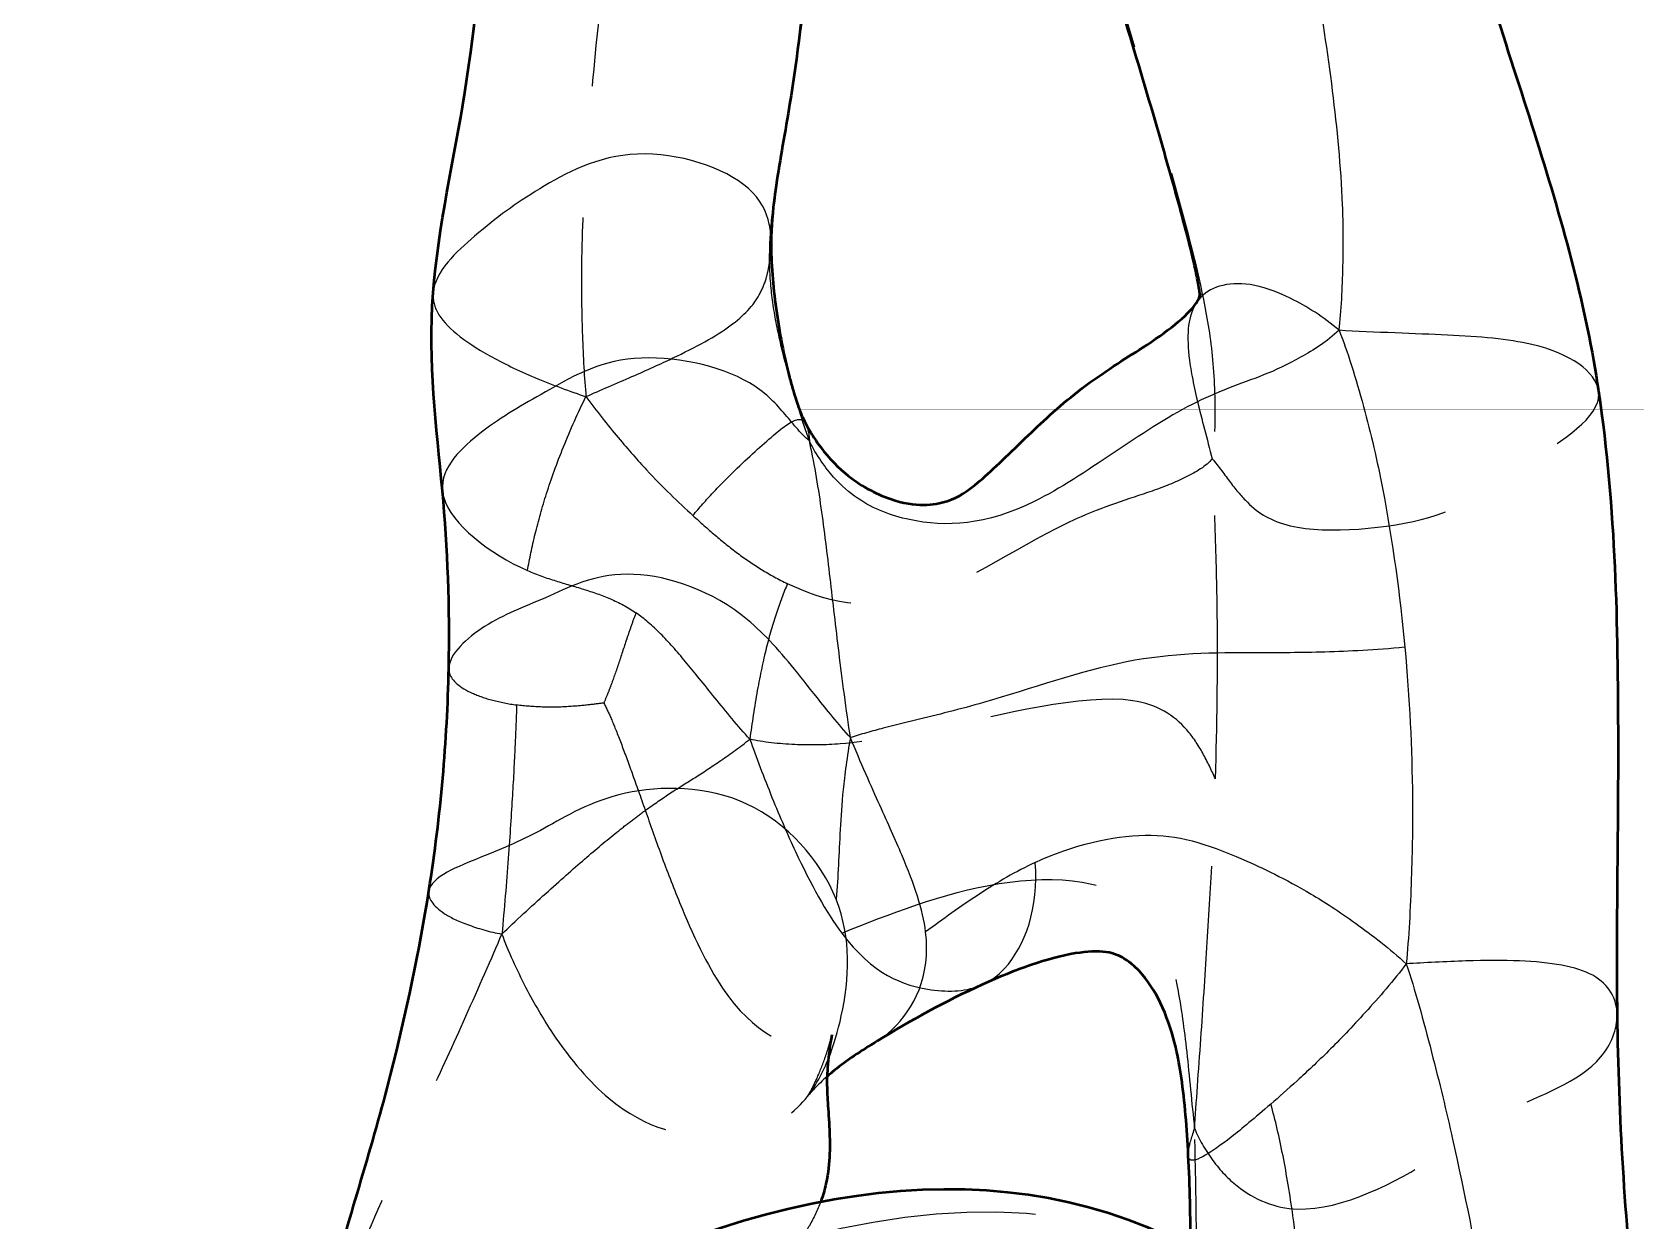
# Model space of a CAD drawing. Header units: millimetres. Extents: x 0 to 420, y 0 to 297.
# Drawn here: x 86.75 to 101.27, y 241.24 to 251.99 of the extents above; entities that cross this region are included whole.
import ezdxf

# ---------------------------------------------------------------- set-up
doc = ezdxf.new("R2010")
doc.units = ezdxf.units.MM
doc.header["$LTSCALE"] = 0.75
doc.linetypes.add('HIDDEN2', pattern=[4.7625, 3.175, -1.5875])
for name, color, linetype, lineweight in [('Hidden', 7, 'HIDDEN2', 25), ('Hidden Narrow', 7, 'HIDDEN2', 25), ('Visible', 7, 'Continuous', 50), ('Visible Narrow', 7, 'Continuous', 25)]:
    doc.layers.add(name, color=color, linetype=linetype, lineweight=lineweight)

msp = doc.modelspace()

# ---------------------------------------------------------------- linework, layer by layer
at = {"layer": 'Hidden', "extrusion": (-6e-16, 3e-16, -1)}
msp.add_ellipse((91.4576, 229.9006), major_axis=(6.2379, 10.8323), ratio=0.5780931, start_param=-0.551935, end_param=0, dxfattribs=at)
at = {"layer": 'Hidden'}
for points, knots in [([(97.3295, 249.6258), (97.3295, 249.6258), (97.3273, 249.6032), (97.3277, 249.589), (97.3279, 249.5864), (97.3279, 249.5864), (97.3276, 249.5911), (97.3257, 249.6059), (97.3254, 249.6084), (97.3251, 249.6111)], [0.21955452, 0.21955452, 0.21955452, 0.21955452, 0.39353072, 0.39353072, 0.44303703, 0.44303703, 0.5074749, 0.5074749, 0.51886734, 0.51886734, 0.51886734, 0.51886734]), ([(93.8889, 241.4068), (93.8622, 241.3348), (93.8271, 241.2612), (93.7527, 241.1316), (93.7142, 241.0734), (93.6364, 240.9651), (93.5964, 240.914), (93.4784, 240.7697), (93.3989, 240.6797), (93.1524, 240.4182), (92.9734, 240.2494), (92.6423, 239.9755), (92.494, 239.8638), (92.167, 239.644), (91.9869, 239.5379), (91.6557, 239.3577), (91.5039, 239.281), (91.2502, 239.1528), (91.1472, 239.1006), (90.9569, 239.0009), (90.8702, 238.9549), (90.6729, 238.8509), (90.5569, 238.7906), (90.4013, 238.711), (90.3567, 238.6883), (90.2571, 238.6376), (90.2026, 238.6098), (90.156, 238.5855)], [1.996335, 1.996335, 1.996335, 1.996335, 2.0920308, 2.0920308, 2.1759342, 2.1759342, 2.2623185, 2.2623185, 2.4316761, 2.4316761, 2.7392673, 2.7392673, 2.964584, 2.964584, 3.2180192, 3.2180192, 3.4395294, 3.4395294, 3.6101187, 3.6101187, 3.7342165, 3.7342165, 3.8854269, 3.8854269, 3.9467843, 3.9467843, 4.0296706, 4.0296706, 4.0296706, 4.0296706])]:
    msp.add_open_spline(points, degree=3, knots=knots, dxfattribs=at)
at = {"layer": 'Hidden', "extrusion": (9.1153e-12, -2.8247e-12, -1)}
msp.add_open_spline([(93.7722, 242.365), (93.7688, 242.3606), (93.7669, 242.3579), (93.7669, 242.3579), (93.7678, 242.3592), (93.773, 242.367), (93.78, 242.3779), (93.8053, 242.4217), (93.8277, 242.4638), (93.8765, 242.5702), (93.9029, 242.6359), (93.9386, 242.7377), (93.9503, 242.7738), (93.9678, 242.8316), (93.9739, 242.8532), (93.9848, 242.8935), (93.9884, 242.9084), (93.9909, 242.9192), (93.9912, 242.9209), (93.9912, 242.9209)], degree=3, knots=[0, 0, 0, 0, 0.05958422, 0.05958422, 0.10001074, 0.10001074, 0.17861546, 0.17861546, 0.29703943, 0.29703943, 0.42298318, 0.42298318, 0.48858942, 0.48858942, 0.53811946, 0.53811946, 0.60584372, 0.60584372, 0.64154027, 0.64154027, 0.64154027, 0.64154027], dxfattribs=at)
at = {"layer": 'Hidden'}
msp.add_open_spline([(93.9478, 242.5425), (93.8626, 242.4667), (93.7914, 242.3897), (93.7722, 242.365)], degree=3, dxfattribs=at)
at = {"layer": 'Hidden Narrow'}
for points, knots in [([(95.1023, 257.5862), (95.1445, 257.4516), (95.19, 257.2978), (95.2732, 257.0123), (95.3108, 256.8805), (95.4117, 256.5185), (95.4712, 256.2956), (95.6424, 255.6458), (95.9548, 254.4216), (96.5239, 252.5438), (97.0832, 250.6999), (97.3468, 249.6643), (97.4321, 249.1257), (97.4497, 248.934), (97.463, 248.5264), (97.4587, 248.3104), (97.4338, 248.1329)], [-4, -4, -4, -4, -3.875, -3.875, -3.75, -3.75, -3.5, -3.5, -3, -2, -1, -0.5, -0.5, -0.25, -0.25, 0, 0, 0, 0]), ([(92.8738, 257.3404), (92.8242, 257.2205), (92.7775, 257.1006), (92.6893, 256.8589), (92.6478, 256.7372), (92.5304, 256.3661), (92.3238, 255.6009), (92.0909, 254.0958), (91.9087, 252.391), (91.7639, 251.0046), (91.7254, 250.0916), (91.723, 249.6057), (91.7261, 249.4315), (91.7396, 249.0585), (91.7502, 248.8598), (91.7651, 248.6947)], [0, 0, 0, 0, 0.25, 0.25, 0.5, 0.5, 1, 2, 3, 4, 4.5, 4.5, 4.75, 4.75, 5, 5, 5, 5]), ([(93.4279, 249.916), (93.4264, 250.0325), (93.4324, 250.1504), (93.4547, 250.3902), (93.471, 250.5121), (93.5284, 250.8852), (93.6769, 251.6615), (93.8142, 253.1673), (94.1112, 254.8798), (94.2632, 256.2634), (94.355, 257.095), (94.3825, 257.3214)], [-5, -5, -5, -5, -4.75, -4.75, -4.5, -4.5, -4, -3, -2, -1, -0.639937, -0.639937, -0.639937, -0.639937]), ([(91.7651, 248.6947), (91.8941, 248.7524), (92.0446, 248.816), (92.3171, 248.935), (92.439, 248.9905), (92.762, 249.1445), (93.1164, 249.3371), (93.3214, 249.5658), (93.3802, 249.7108), (93.4025, 249.7857), (93.4088, 249.8111), (93.4195, 249.8628), (93.424, 249.8891), (93.4279, 249.916)], [0, 0, 0, 0, 0.25, 0.25, 0.5, 0.5, 1, 1.5, 1.75, 1.75, 1.875, 1.875, 2, 2, 2, 2]), ([(93.6401, 248.7538), (93.6345, 248.773), (93.629, 248.7916), (93.5817, 248.9545), (93.5478, 249.0838), (93.4918, 249.332), (93.4695, 249.4508), (93.4383, 249.6846), (93.4294, 249.7996), (93.4279, 249.916)], [0.21876884, 0.21876884, 0.21876884, 0.21876884, 0.25, 0.25, 0.5, 0.5, 0.75, 0.75, 1, 1, 1, 1]), ([(97.2895, 249.5408), (97.218, 249.4305), (97.2011, 249.2723), (97.2372, 248.9498), (97.2626, 248.8125), (97.3385, 248.4928), (97.389, 248.3105), (97.4338, 248.1329)], [-0.95188696, -0.95188696, -0.95188696, -0.95188696, -0.5, -0.5, -0.25, -0.25, 0, 0, 0, 0]), ([(97.4338, 248.1329), (97.494, 248.065), (97.5475, 247.9863), (97.6521, 247.848), (97.7033, 247.7884), (97.8536, 247.6384), (98.2051, 247.4216), (99.5879, 247.5511), (100.0999, 248.0105), (100.9165, 248.4646), (100.9369, 248.7123), (100.9318, 248.7474)], [-6, -6, -6, -6, -5.75, -5.75, -5.5, -5.5, -5, -4, -3, -2, -1.8321487, -1.8321487, -1.8321487, -1.8321487]), ([(91.2354, 247.121), (91.2542, 247.226), (91.2772, 247.3365), (91.3342, 247.569), (91.3682, 247.6911), (91.4495, 247.9477), (91.5004, 248.088), (91.6229, 248.3927), (91.6944, 248.557), (91.7651, 248.6947)], [0, 0, 0, 0, 0.25, 0.25, 0.5, 0.5, 0.75, 0.75, 1, 1, 1, 1]), ([(91.7651, 248.6947), (91.8597, 248.5653), (91.9629, 248.4372), (92.1511, 248.2121), (92.2361, 248.1151), (92.4638, 247.8705), (92.5995, 247.7408), (92.7332, 247.6187)], [0, 0, 0, 0, 0.25, 0.25, 0.5, 0.5, 1, 1, 1, 1]), ([(92.7332, 247.6187), (92.7909, 247.689), (92.8529, 247.7589), (92.9801, 247.895), (93.0453, 247.9611), (93.2375, 248.1485), (93.4851, 248.3696), (93.6303, 248.4805), (93.7114, 248.4913), (93.7338, 248.4829), (93.7531, 248.4532), (93.7547, 248.4505), (93.7563, 248.4474)], [0, 0, 0, 0, 0.25, 0.25, 0.5, 0.5, 1, 1.5, 1.5, 1.75, 1.75, 1.773315, 1.773315, 1.773315, 1.773315]), ([(97.4338, 248.1329), (97.3811, 248.0652), (97.2899, 248.0125), (97.0975, 247.9182), (96.9963, 247.8765), (96.678, 247.7679), (95.9768, 247.5546), (94.7166, 246.6396), (93.9183, 246.8434), (93.5891, 247.0016)], [-4, -4, -4, -4, -3.75, -3.75, -3.5, -3.5, -3, -2, -1, -1, -1, -1]), ([(90.4658, 247.8424), (90.4676, 247.823), (90.514, 247.5676), (90.8921, 247.2705), (91.2354, 247.121)], [4.916329, 4.916329, 4.916329, 4.916329, 5, 6, 6, 6, 6]), ([(91.2354, 247.121), (91.3213, 247.0837), (91.4923, 247.0245), (91.6599, 246.9773), (91.825, 246.9264), (91.9062, 246.8991), (92.065, 246.8312), (92.1426, 246.7906), (92.2179, 246.7385)], [6, 6, 6, 6, 6.25, 6.5, 6.5, 6.75, 6.75, 7, 7, 7, 7]), ([(93.5891, 247.0016), (93.5541, 246.9203), (93.5205, 246.8315), (93.4566, 246.638), (93.4262, 246.5331), (93.3691, 246.3059), (93.342, 246.1777), (93.2908, 245.892), (93.2667, 245.7345), (93.2487, 245.5951)], [-1, -1, -1, -1, -0.75, -0.75, -0.5, -0.5, -0.25, -0.25, 0, 0, 0, 0]), ([(97.4636, 245.2372), (97.4277, 245.3143), (97.391, 245.3928), (97.3073, 245.5436), (97.2603, 245.6159), (97.0905, 245.8101), (96.6369, 246.1079), (95.1591, 245.7166), (94.3341, 245.5747), (93.9341, 245.542), (93.7966, 245.5397), (93.5132, 245.5521), (93.3674, 245.567), (93.2487, 245.5951)], [0, 0, 0, 0, 0.25, 0.25, 0.5, 0.5, 1, 2, 2.5, 2.5, 2.75, 2.75, 3, 3, 3, 3]), ([(91.927, 245.9223), (91.9516, 245.8737), (91.9733, 245.8274), (92.023, 245.7109), (92.0511, 245.6409), (92.1135, 245.4771), (92.1467, 245.3868), (92.2191, 245.1853), (92.2583, 245.0742), (92.302, 244.9504)], [0, 0, 0, 0, 0.25, 0.25, 0.5, 0.5, 0.75, 0.75, 1, 1, 1, 1]), ([(92.302, 244.9504), (92.3826, 245.0089), (92.5339, 245.1117), (92.6764, 245.2011), (92.8223, 245.2922), (92.9015, 245.3442), (93.0724, 245.4612), (93.1642, 245.5262), (93.2487, 245.5951)], [0, 0, 0, 0, 0.25, 0.5, 0.5, 0.75, 0.75, 1, 1, 1, 1]), ([(93.2487, 245.5951), (93.304, 245.4382), (93.3772, 245.2456), (93.5211, 244.8901), (93.5917, 244.7272), (93.7995, 244.2834), (93.9401, 244.0283), (94.08, 243.841)], [0, 0, 0, 0, 0.25, 0.25, 0.5, 0.5, 1, 1, 1, 1]), ([(91.0039, 243.8312), (91.128, 243.9513), (91.2703, 244.0815), (91.53, 244.3153), (91.6473, 244.4189), (91.8569, 244.5995), (91.9536, 244.6799), (92.0903, 244.7896), (92.1344, 244.8243), (92.2201, 244.89), (92.2617, 244.9211), (92.302, 244.9504)], [0, 0, 0, 0, 0.25, 0.25, 0.5, 0.5, 0.75, 0.75, 0.875, 0.875, 1, 1, 1, 1]), ([(92.302, 244.9504), (92.3456, 244.8265), (92.3937, 244.6899), (92.4975, 244.4066), (92.5532, 244.2599), (92.7304, 243.8273), (93.1242, 242.9927), (93.8385, 242.7004), (94.2467, 242.7684), (94.4039, 242.865)], [0, 0, 0, 0, 0.25, 0.25, 0.5, 0.5, 1, 2, 2.7685547, 2.7685547, 2.7685547, 2.7685547]), ([(94.08, 243.841), (94.495, 244.0046), (95.4912, 244.4072), (96.8155, 244.3138), (97.067, 243.6251), (97.1539, 243.1615), (97.1802, 242.9769), (97.2275, 242.5475), (97.2485, 242.3027), (97.2753, 242.0701)], [0, 0, 0, 0, 1, 2, 2.5, 2.5, 2.75, 2.75, 3, 3, 3, 3]), ([(89.26, 239.1572), (89.249, 239.2629), (89.2476, 239.7054), (89.5668, 240.6623), (90.1414, 241.9132), (90.4521, 242.5898), (90.5615, 242.8311), (90.7924, 243.3449), (90.9137, 243.6175), (91.0039, 243.8312)], [0.6397025, 0.6397025, 0.6397025, 0.6397025, 1, 2, 2.5, 2.5, 2.75, 2.75, 3, 3, 3, 3]), ([(91.0039, 243.8312), (91.0587, 243.6797), (91.1382, 243.5075), (91.299, 243.1962), (91.3804, 243.057), (91.6272, 242.6893), (92.1479, 242.0882), (92.9842, 241.9379), (93.6475, 242.1252), (93.8901, 242.5295), (93.96, 242.7033)], [0, 0, 0, 0, 0.25, 0.25, 0.5, 0.5, 1, 2, 3, 3.5920057, 3.5920057, 3.5920057, 3.5920057]), ([(94.08, 243.841), (94.3597, 243.4664), (94.8194, 243.2949), (95.2149, 243.3115), (95.3545, 243.3746)], [1, 1, 1, 1, 2, 2.6590338, 2.6590338, 2.6590338, 2.6590338]), ([(97.2753, 242.0701), (97.311, 241.9796), (97.3726, 241.8744), (97.5073, 241.6925), (97.5805, 241.6157), (97.8175, 241.428), (98.3681, 241.1953), (99.6028, 241.8622), (100.0333, 242.2543), (100.9312, 242.5441), (101.1024, 242.9699), (101.1006, 243.1022)], [0, 0, 0, 0, 0.25, 0.25, 0.5, 0.5, 1, 2, 3, 4, 4.4864796, 4.4864796, 4.4864796, 4.4864796]), ([(97.2184, 241.8288), (97.2177, 241.8418), (97.2188, 241.8578), (97.2281, 241.9219), (97.2442, 241.9838), (97.2753, 242.0701)], [-0.35630217, -0.35630217, -0.35630217, -0.35630217, -0.25, -0.25, 0, 0, 0, 0])]:
    msp.add_open_spline(points, degree=3, knots=knots, dxfattribs=at)
at = {"layer": 'Hidden Narrow', "extrusion": (-1.47764e-10, 1.19572e-11, -1)}
msp.add_open_spline([(93.4279, 249.916), (93.4318, 249.9429), (93.4351, 249.9704), (93.4399, 250.0262), (93.4414, 250.0545), (93.4416, 250.0837), (93.4416, 250.0844), (93.4416, 250.0852)], degree=3, knots=[-6, -6, -6, -6, -5.875, -5.875, -5.75, -5.75, -5.74682844, -5.74682844, -5.74682844, -5.74682844], dxfattribs=at)
at = {"layer": 'Hidden Narrow', "extrusion": (1.4301e-12, 2.2511e-12, -1)}
msp.add_open_spline([(90.3814, 249.6328), (90.3772, 249.5764), (90.4126, 249.3897), (90.6612, 249.194), (91.0123, 248.9982), (91.1476, 248.9332), (91.4549, 248.8036), (91.6268, 248.7391), (91.7651, 248.6947)], degree=3, knots=[-1.2236732, -1.2236732, -1.2236732, -1.2236732, -1, -0.5, -0.5, -0.25, -0.25, 0, 0, 0, 0], dxfattribs=at)
at = {"layer": 'Hidden Narrow', "extrusion": (-5.9524e-12, -2.182e-13, -1)}
msp.add_open_spline([(97.4636, 245.2372), (97.4796, 245.7258), (97.485, 246.1903), (97.4793, 246.8904), (97.4742, 247.1349), (97.4576, 247.6465), (97.446, 247.9135), (97.4338, 248.1329)], degree=3, knots=[-1, -1, -1, -1, -0.5, -0.5, -0.25, -0.25, 0, 0, 0, 0], dxfattribs=at)
at = {"layer": 'Hidden Narrow', "extrusion": (-6.4579e-12, -8.9576e-12, -1)}
msp.add_open_spline([(92.7332, 247.6187), (92.8, 247.5576), (92.9327, 247.4391), (93.0682, 247.3298), (93.2076, 247.2259), (93.2792, 247.1766), (93.4288, 247.0842), (93.5068, 247.0412), (93.5891, 247.0016)], degree=3, knots=[1, 1, 1, 1, 1.25, 1.5, 1.5, 1.75, 1.75, 2, 2, 2, 2], dxfattribs=at)
at = {"layer": 'Hidden Narrow', "extrusion": (-5.92137e-11, 2.11092e-11, -1)}
msp.add_open_spline([(92.2179, 246.7385), (92.2028, 246.6994), (92.1884, 246.6599), (92.1605, 246.5808), (92.147, 246.5412), (92.1077, 246.4234), (92.0829, 246.3461), (92.034, 246.2013), (92.0112, 246.1369), (91.9794, 246.0523), (91.9693, 246.0262), (91.9486, 245.9745), (91.9382, 245.949), (91.927, 245.9223)], degree=3, knots=[-1, -1, -1, -1, -0.875, -0.875, -0.75, -0.75, -0.5, -0.5, -0.25, -0.25, -0.125, -0.125, 0, 0, 0, 0], dxfattribs=at)
at = {"layer": 'Hidden Narrow', "extrusion": (-7.5907e-12, -6.8426e-12, -1)}
msp.add_open_spline([(93.2487, 245.5951), (93.1411, 245.7094), (93.0321, 245.8458), (92.8342, 246.0913), (92.7452, 246.2003), (92.5874, 246.391), (92.4394, 246.5593), (92.2933, 246.6864), (92.2179, 246.7385)], degree=3, knots=[-2, -2, -2, -2, -1.75, -1.75, -1.5, -1.5, -1.25, -1, -1, -1, -1], dxfattribs=at)
at = {"layer": 'Hidden Narrow', "extrusion": (-2.1864e-12, -4.2488e-12, -1)}
msp.add_open_spline([(90.5229, 246.2367), (90.5225, 246.2212), (90.5336, 246.1352), (90.6266, 246.0606), (90.7903, 245.9868), (90.853, 245.9653), (90.9889, 245.9293), (91.0621, 245.9149), (91.1376, 245.9047)], degree=3, knots=[4.8927425, 4.8927425, 4.8927425, 4.8927425, 5, 5.5, 5.5, 5.75, 5.75, 6, 6, 6, 6], dxfattribs=at)
at = {"layer": 'Hidden Narrow', "extrusion": (2.99873e-11, -1.9344e-12, -1)}
msp.add_open_spline([(91.1376, 245.9047), (91.1355, 245.8467), (91.1332, 245.7868), (91.1282, 245.662), (91.1254, 245.5973), (91.1161, 245.3947), (91.1087, 245.2486), (91.0894, 244.9223), (91.0766, 244.7325), (91.0448, 244.2999), (91.0257, 244.057), (91.0039, 243.8312)], degree=3, knots=[-1, -1, -1, -1, -0.875, -0.875, -0.75, -0.75, -0.5, -0.5, -0.25, -0.25, 0, 0, 0, 0], dxfattribs=at)
at = {"layer": 'Hidden Narrow', "extrusion": (7.569e-13, -8.1081e-12, -1)}
msp.add_open_spline([(91.927, 245.9223), (91.88, 245.9173), (91.8348, 245.9104), (91.7269, 245.8984), (91.6641, 245.8932), (91.521, 245.8844), (91.369, 245.8822), (91.2132, 245.8944), (91.1376, 245.9047)], degree=3, knots=[-7, -7, -7, -7, -6.75, -6.75, -6.5, -6.5, -6.25, -6, -6, -6, -6], dxfattribs=at)
at = {"layer": 'Hidden Narrow', "extrusion": (-1.86802e-11, 1.2542e-12, -1)}
msp.add_open_spline([(97.2753, 242.0701), (97.2898, 242.3001), (97.3116, 242.5982), (97.3519, 243.1712), (97.3703, 243.446), (97.4206, 244.2356), (97.4475, 244.7485), (97.4636, 245.2372)], degree=3, knots=[-2, -2, -2, -2, -1.75, -1.75, -1.5, -1.5, -1, -1, -1, -1], dxfattribs=at)
at = {"layer": 'Hidden Narrow', "extrusion": (1.344e-12, 4.1446e-12, -1)}
msp.add_open_spline([(90.3423, 244.222), (90.3322, 244.1588), (90.3776, 244.0874), (90.5323, 243.9842), (90.6033, 243.9502), (90.7838, 243.8835), (90.8933, 243.8508), (91.0039, 243.8312)], degree=3, knots=[10.00113212, 10.00113212, 10.00113212, 10.00113212, 10.5, 10.5, 10.75, 10.75, 11, 11, 11, 11], dxfattribs=at)
at = {"layer": 'Hidden Narrow', "extrusion": (1.8207e-12, -1.298e-13, -1)}
msp.add_open_spline([(97.0942, 236.0254), (97.1825, 236.7502), (97.2503, 238.2154), (97.2891, 239.7301), (97.2956, 240.5356), (97.2951, 240.8259), (97.2887, 241.4502), (97.2828, 241.7841), (97.2753, 242.0701)], degree=3, knots=[0, 0, 0, 0, 1, 1.5, 1.5, 1.75, 1.75, 2, 2, 2, 2], dxfattribs=at)
at = {"layer": 'Visible'}
msp.add_ellipse((91.1041, 230.1042), major_axis=(6.2379, 10.8323), ratio=0.5780931, start_param=3.1415927, end_param=9.424778, dxfattribs=at)
at = {"layer": 'Visible', "extrusion": (-1.5922e-12, 2.528e-13, -1)}
msp.add_open_spline([(90.3814, 249.6328), (90.4263, 250.23), (90.5741, 250.8564), (90.7757, 252.1167), (90.8146, 252.6839), (90.9459, 253.8912), (91.0284, 254.5013), (91.2457, 256.3495), (91.4067, 257.4723), (91.5388, 258.7219)], degree=3, knots=[0, 0, 0, 0, 0.860016, 0.860016, 1.836284, 1.836284, 2.7700245, 2.7700245, 4.6600559, 4.6600559, 4.6600559, 4.6600559], dxfattribs=at)
at = {"layer": 'Visible', "extrusion": (-7.595e-12, -2.2195e-12, -1)}
msp.add_open_spline([(98.2591, 258.3029), (98.6066, 256.7307), (99.0933, 255.0964), (99.8599, 252.5912), (100.1329, 251.7689), (100.6183, 250.2298), (100.8226, 249.4906), (100.9318, 248.7474)], degree=3, knots=[0, 0, 0, 0, 2.2041644, 2.2041644, 3.2470863, 3.2470863, 4.3334418, 4.3334418, 4.3334418, 4.3334418], dxfattribs=at)
at = {"layer": 'Visible'}
for points, knots in [([(94.3825, 257.3214), (94.3555, 257.0988), (94.3276, 256.8342), (94.2439, 256.0623), (94.184, 255.5253), (93.9928, 254.1494), (93.8624, 253.377), (93.7208, 252.1373), (93.6698, 251.6963), (93.5517, 250.9974), (93.504, 250.741), (93.4539, 250.3645), (93.4424, 250.2353), (93.4416, 250.0852)], [0, 0, 0, 0, 0.4479553, 0.4479553, 1.2733954, 1.2733954, 2.5688508, 2.5688508, 3.2174016, 3.2174016, 3.5959942, 3.5959942, 3.8699205, 3.8699205, 3.8699205, 3.8699205]), ([(93.4416, 250.0852), (93.4412, 250.004), (93.4446, 249.9049), (93.4604, 249.7009), (93.4716, 249.5961), (93.5006, 249.3857), (93.5186, 249.2774), (93.5593, 249.0681), (93.5824, 248.9659), (93.6182, 248.8299), (93.629, 248.7913), (93.6401, 248.7538)], [0, 0, 0, 0, 0.1481523, 0.1481523, 0.27791425, 0.27791425, 0.40643689, 0.40643689, 0.53677423, 0.53677423, 0.58982641, 0.58982641, 0.58982641, 0.58982641]), ([(93.7563, 248.4474), (93.7681, 248.4249), (93.7816, 248.4007), (93.8163, 248.3424), (93.8385, 248.3085), (93.9348, 248.1724), (94.0195, 248.0788), (94.2403, 247.8917), (94.3887, 247.8142), (94.6362, 247.7298), (94.7363, 247.7155), (94.9047, 247.7151), (94.9744, 247.7292), (95.1425, 247.7853), (95.2171, 247.8367), (95.4574, 248.0393), (95.6057, 248.1877), (95.9137, 248.482), (96.074, 248.6306), (96.4503, 248.9168), (96.6395, 249.0324), (97.0153, 249.2736), (97.2152, 249.4263), (97.2895, 249.5408)], [0, 0, 0, 0, 0.0375137, 0.0375137, 0.0961004, 0.0961004, 0.2727288, 0.2727288, 0.5257086, 0.5257086, 0.7469806, 0.7469806, 0.9753704, 0.9753704, 1.3897712, 1.3897712, 1.8597366, 1.8597366, 2.268687, 2.268687, 2.6942587, 2.6942587, 3.2316245, 3.2316245, 3.2316245, 3.2316245]), ([(93.6401, 248.7538), (93.6495, 248.7224), (93.6592, 248.6911), (93.6725, 248.6502), (93.6765, 248.6382), (93.6836, 248.6174), (93.6867, 248.6083), (93.6917, 248.5945), (93.6936, 248.5892), (93.6959, 248.5828), (93.6966, 248.5811), (93.6975, 248.5786), (93.6978, 248.5778), (93.6983, 248.5766), (93.6984, 248.5762), (93.6986, 248.5756), (93.6987, 248.5754), (93.6988, 248.5751), (93.6988, 248.5751), (93.6989, 248.5749), (93.6989, 248.5749), (93.6989, 248.5748), (93.699, 248.5748), (93.699, 248.5747), (93.699, 248.5747), (93.699, 248.5747), (93.699, 248.5747), (93.699, 248.5747), (93.699, 248.5747), (93.6995, 248.5733), (93.701, 248.5694), (93.705, 248.559), (93.708, 248.5516), (93.7198, 248.5227), (93.7291, 248.5016), (93.747, 248.4654), (93.7515, 248.4566), (93.7563, 248.4474)], [0, 0, 0, 0, 0.04223797, 0.04223797, 0.06082953, 0.06082953, 0.07780212, 0.07780212, 0.0908612, 0.0908612, 0.09622692, 0.09622692, 0.09907191, 0.09907191, 0.10054982, 0.10054982, 0.10130174, 0.10130174, 0.10168305, 0.10168305, 0.1018762, 0.1018762, 0.10197401, 0.10197401, 0.10202357, 0.10202357, 0.10205091, 0.10205091, 0.10206363, 0.10206363, 0.10754085, 0.10754085, 0.12397794, 0.12397794, 0.17341317, 0.17341317, 0.18835486, 0.18835486, 0.18835486, 0.18835486]), ([(89.26, 239.1572), (89.2376, 239.3734), (89.244, 239.6227), (89.3205, 240.1371), (89.387, 240.4058), (89.6296, 241.2905), (89.8342, 241.9224), (90.1403, 243.1235), (90.2572, 243.6861), (90.3423, 244.222)], [0, 0, 0, 0, 0.3464963, 0.3464963, 0.7122977, 0.7122977, 1.5472712, 1.5472712, 2.2917417, 2.2917417, 2.2917417, 2.2917417]), ([(97.2184, 241.8288), (97.2121, 241.9503), (97.204, 242.0726), (97.1836, 242.3111), (97.1713, 242.424), (97.1422, 242.6243), (97.1257, 242.7158), (97.0759, 242.9259), (97.0379, 243.0481), (96.9374, 243.2736), (96.8758, 243.3787), (96.7632, 243.511), (96.7185, 243.5523), (96.6381, 243.6115), (96.6033, 243.6296), (96.5411, 243.6548), (96.5114, 243.6625), (96.3996, 243.6783), (96.2978, 243.6732), (96.0634, 243.6354), (95.929, 243.5973), (95.6472, 243.5013), (95.4996, 243.4403), (95.3545, 243.3746)], [0, 0, 0, 0, 0.1462648, 0.1462648, 0.2939443, 0.2939443, 0.4311365, 0.4311365, 0.6118373, 0.6118373, 0.7772146, 0.7772146, 0.8721567, 0.8721567, 0.9701933, 0.9701933, 1.0775272, 1.0775272, 1.2950536, 1.2950536, 1.5871877, 1.5871877, 1.9282447, 1.9282447, 1.9282447, 1.9282447]), ([(94.4039, 242.865), (94.2525, 242.7719), (94.1238, 242.6863), (93.9916, 242.5807), (93.9693, 242.5616), (93.9478, 242.5425)], [0, 0, 0, 0, 0.40846054, 0.40846054, 0.49285073, 0.49285073, 0.49285073, 0.49285073])]:
    msp.add_open_spline(points, degree=3, knots=knots, dxfattribs=at)
at = {"layer": 'Visible', "extrusion": (1.0318e-12, 3.695e-13, -1)}
msp.add_open_spline([(97.3251, 249.6111), (97.3236, 249.6224), (97.3214, 249.6377), (97.3138, 249.6857), (97.3067, 249.7253), (97.2876, 249.8223), (97.2743, 249.8837), (97.2344, 250.0551), (97.2046, 250.1714), (97.1155, 250.5045), (97.053, 250.7264), (96.7986, 251.6107), (96.5922, 252.282), (96.1989, 253.5846), (96.0082, 254.2289), (95.7182, 255.2491), (95.6166, 255.6127), (95.4487, 256.1579), (95.3882, 256.3461), (95.255, 256.7147), (95.1809, 256.8973), (95.0972, 257.063)], degree=3, knots=[0.5188673, 0.5188673, 0.5188673, 0.5188673, 0.5662178, 0.5662178, 0.643397, 0.643397, 0.7421039, 0.7421039, 0.9058282, 0.9058282, 1.2034167, 1.2034167, 2.0955364, 2.0955364, 2.9296472, 2.9296472, 3.3785008, 3.3785008, 3.6160944, 3.6160944, 3.8628375, 3.8628375, 3.8628375, 3.8628375], dxfattribs=at)
at = {"layer": 'Visible'}
for points in [[(90.4658, 247.8424), (90.4123, 248.4257), (90.3341, 249.0033), (90.3814, 249.6328)], [(95.3545, 243.3746), (95.0155, 243.2213), (94.6992, 243.0467), (94.4039, 242.865)], [(101.1006, 243.1022), (101.113, 242.182), (101.1672, 241.2458), (101.2707, 240.3379)]]:
    msp.add_open_spline(points, degree=3, dxfattribs=at)
at = {"layer": 'Visible', "extrusion": (8.17057e-11, -2.77532e-11, -1)}
msp.add_open_spline([(97.2895, 249.5408), (97.3129, 249.5769), (97.3249, 249.6091), (97.3292, 249.6241), (97.3295, 249.6258), (97.3295, 249.6258)], degree=3, knots=[0, 0, 0, 0, 0.16893838, 0.16893838, 0.21955452, 0.21955452, 0.21955452, 0.21955452], dxfattribs=at)
at = {"layer": 'Visible', "extrusion": (-2.2093e-12, 9.5e-14, -1)}
msp.add_open_spline([(100.9318, 248.7474), (101.091, 247.6633), (101.1061, 246.6353), (101.1109, 244.7494), (101.0897, 243.9091), (101.1006, 243.1022)], degree=3, knots=[0, 0, 0, 0, 1.584574, 1.584574, 2.8262746, 2.8262746, 2.8262746, 2.8262746], dxfattribs=at)
at = {"layer": 'Visible', "extrusion": (-1.45315e-11, -5.165e-13, -1)}
msp.add_open_spline([(90.5229, 246.2367), (90.5346, 246.7853), (90.5131, 247.3269), (90.4658, 247.8424)], degree=3, dxfattribs=at)
at = {"layer": 'Visible', "extrusion": (-6.2487e-12, 3.344e-13, -1)}
msp.add_open_spline([(90.3423, 244.222), (90.452, 244.9133), (90.5087, 245.5788), (90.5229, 246.2367)], degree=3, dxfattribs=at)
at = {"layer": 'Visible', "extrusion": (6.3921e-12, -1.319e-13, -1)}
msp.add_open_spline([(93.9912, 242.9209), (93.9912, 242.9209), (93.9909, 242.9193), (93.9888, 242.9084), (93.9854, 242.8903), (93.975, 242.8263), (93.9672, 242.7699), (93.9521, 242.6305), (93.9472, 242.5579), (93.9464, 242.4534), (93.9481, 242.4006), (93.9563, 242.263), (93.9625, 242.1824), (93.971, 242.0157), (93.9737, 241.9333), (93.9673, 241.761), (93.9592, 241.6707), (93.9263, 241.521), (93.9106, 241.4664), (93.8902, 241.4105), (93.8896, 241.4086), (93.8889, 241.4068)], degree=3, knots=[0.6415403, 0.6415403, 0.6415403, 0.6415403, 0.6760966, 0.6760966, 0.7769461, 0.7769461, 0.9647164, 0.9647164, 1.2462416, 1.2462416, 1.449904, 1.449904, 1.6354672, 1.6354672, 1.7855219, 1.7855219, 1.9219406, 1.9219406, 1.9938648, 1.9938648, 1.996335, 1.996335, 1.996335, 1.996335], dxfattribs=at)
at = {"layer": 'Visible', "extrusion": (6.33752e-11, 1.6709e-12, -1)}
msp.add_open_spline([(97.2404, 240.9931), (97.2376, 241.2645), (97.233, 241.5495), (97.2184, 241.8288)], degree=3, dxfattribs=at)
at = {"layer": 'Visible Narrow'}
for points, knots in [([(98.5835, 249.2956), (98.6033, 249.4715), (98.614, 249.6786), (98.6233, 250.0707), (98.6221, 250.2557), (98.6005, 250.7774), (98.5023, 251.7904), (98.1817, 253.6244), (97.5936, 255.5612), (97.2013, 256.6968), (96.9915, 257.2793), (96.9157, 257.4844), (96.7933, 257.8084), (96.7511, 257.9191), (96.6677, 258.133), (96.6265, 258.2363), (96.588, 258.3293)], [0, 0, 0, 0, 0.25, 0.25, 0.5, 0.5, 1, 2, 3, 3.5, 3.5, 3.75, 3.75, 3.875, 3.875, 4, 4, 4, 4]), ([(93.4416, 250.0852), (93.4419, 250.1414), (93.4278, 250.3141), (93.2336, 250.7034), (92.1693, 251.0381), (91.2732, 250.5513), (90.848, 250.2367), (90.3961, 249.8282), (90.3814, 249.6328)], [-5.7468284, -5.7468284, -5.7468284, -5.7468284, -5.5, -5, -4, -3, -2, -1.2236732, -1.2236732, -1.2236732, -1.2236732]), ([(98.5835, 249.2956), (98.5139, 249.3559), (98.4398, 249.4101), (98.2914, 249.5058), (98.2171, 249.5473), (98.0072, 249.6513), (97.8844, 249.6933), (97.5675, 249.7375), (97.391, 249.6802), (97.2971, 249.5526), (97.2895, 249.5408)], [-2, -2, -2, -2, -1.875, -1.875, -1.75, -1.75, -1.5, -1.5, -1, -0.951887, -0.951887, -0.951887, -0.951887]), ([(98.5835, 249.2956), (98.4775, 249.1943), (98.3529, 249.1163), (98.1165, 248.985), (98.0046, 248.9316), (97.6881, 248.8082), (97.0598, 248.6031), (95.7501, 247.5469), (94.8411, 247.5025), (94.2945, 247.7032), (94.0784, 247.8867), (93.9709, 248.0069), (93.9338, 248.0548), (93.8572, 248.1663), (93.8177, 248.2299), (93.7873, 248.2933)], [0, 0, 0, 0, 0.25, 0.25, 0.5, 0.5, 1, 2, 3, 3.5, 3.75, 3.75, 3.875, 3.875, 4, 4, 4, 4]), ([(100.9318, 248.7474), (100.9062, 248.9214), (100.5467, 249.1809), (99.8545, 249.2383), (99.4187, 249.2582), (99.2606, 249.2647), (98.9187, 249.2776), (98.735, 249.2839), (98.5835, 249.2956)], [-1.8321487, -1.8321487, -1.8321487, -1.8321487, -1, -0.5, -0.5, -0.25, -0.25, 0, 0, 0, 0]), ([(93.7873, 248.2933), (93.7689, 248.3079), (93.7471, 248.3294), (93.7057, 248.3724), (93.6862, 248.3939), (93.6311, 248.4584), (93.5221, 248.5945), (93.1906, 248.9328), (92.1129, 249.1604), (91.3589, 248.7092), (90.8566, 248.4357), (90.4462, 248.0555), (90.4658, 247.8424)], [0, 0, 0, 0, 0.125, 0.125, 0.25, 0.25, 0.5, 1, 2, 3, 4, 4.916329, 4.916329, 4.916329, 4.916329]), ([(93.7873, 248.2933), (93.7565, 248.3812), (93.7251, 248.4785), (93.6762, 248.6343), (93.6572, 248.6964), (93.6401, 248.7538)], [0, 0, 0, 0, 0.125, 0.125, 0.21876884, 0.21876884, 0.21876884, 0.21876884]), ([(94.1593, 245.609), (94.107, 245.6661), (94.0509, 245.7331), (93.9482, 245.8577), (93.9016, 245.9153), (93.776, 246.0741), (93.5495, 246.3648), (93.0373, 246.9119), (92.0573, 247.2069), (91.3723, 246.8443), (90.8665, 246.6749), (90.5256, 246.3653), (90.5229, 246.2367)], [0, 0, 0, 0, 0.125, 0.125, 0.25, 0.25, 0.5, 1, 2, 3, 4, 4.8927425, 4.8927425, 4.8927425, 4.8927425]), ([(99.1784, 246.4265), (99.0438, 246.4141), (98.9175, 246.4048), (98.6776, 246.3909), (98.5641, 246.3862), (98.2373, 246.3769), (97.6386, 246.3768), (96.6955, 246.3753), (95.5639, 245.9675), (94.8423, 245.7897), (94.5522, 245.719), (94.4074, 245.6814), (94.3574, 245.6678), (94.2541, 245.6387), (94.2008, 245.6232), (94.1593, 245.609)], [0, 0, 0, 0, 0.25, 0.25, 0.5, 0.5, 1, 2, 3, 3.5, 3.75, 3.75, 3.875, 3.875, 4, 4, 4, 4]), ([(94.1593, 245.609), (94.1444, 245.5288), (94.1309, 245.4401), (94.1085, 245.2779), (94.0996, 245.2045), (94.0802, 245.0073), (94.0726, 244.8904), (94.0605, 244.6673), (94.056, 244.5611), (94.045, 244.3528), (94.0386, 244.2508), (94.0288, 244.1478)], [-1, -1, -1, -1, -0.875, -0.875, -0.75, -0.75, -0.5, -0.5, -0.25, -0.25, 0, 0, 0, 0]), ([(94.0288, 244.1478), (93.8874, 244.5014), (93.281, 245.1778), (92.0213, 245.1741), (91.3652, 244.7561), (90.8497, 244.5362), (90.3627, 244.3489), (90.3423, 244.2221), (90.3423, 244.222)], [5, 5, 5, 5, 6, 7, 8, 9, 10, 10.0011321, 10.0011321, 10.0011321, 10.0011321]), ([(95.8315, 244.4793), (96.1763, 244.6402), (96.8826, 244.8035), (97.487, 244.6207), (98.0937, 244.3331), (98.4492, 244.1237), (98.5829, 244.0356), (98.8805, 243.8228), (99.0445, 243.6982), (99.1916, 243.5622)], [-3, -3, -3, -3, -2, -1, -0.5, -0.5, -0.25, -0.25, 0, 0, 0, 0]), ([(95.8315, 244.4793), (95.7453, 244.4391), (95.6596, 244.394), (95.4899, 244.2966), (95.4058, 244.2444), (95.2399, 244.1359), (95.0761, 244.0232), (94.9177, 243.9079), (94.8402, 243.8511)], [-1, -1, -1, -1, -0.75, -0.75, -0.5, -0.5, -0.25, 0, 0, 0, 0]), ([(94.4039, 242.865), (94.4512, 242.8942), (94.6934, 243.0815), (94.8898, 243.45), (94.8402, 243.8511)], [2.7685547, 2.7685547, 2.7685547, 2.7685547, 3, 4, 4, 4, 4]), ([(101.1006, 243.1022), (101.0987, 243.242), (100.9679, 243.5024), (100.5007, 243.5765), (100.0728, 243.5933), (99.9114, 243.5934), (99.5514, 243.5825), (99.3528, 243.5714), (99.1916, 243.5622)], [4.4864796, 4.4864796, 4.4864796, 4.4864796, 5, 5.5, 5.5, 5.75, 5.75, 6, 6, 6, 6])]:
    msp.add_open_spline(points, degree=3, knots=knots, dxfattribs=at)
at = {"layer": 'Visible Narrow', "extrusion": (2.6647e-12, 3.941e-13, -1)}
msp.add_open_spline([(98.5835, 249.2956), (98.6572, 249.1125), (98.736, 248.8576), (98.8722, 248.3559), (98.9296, 248.1093), (99.0694, 247.3818), (99.1349, 246.8928), (99.1784, 246.4265)], degree=3, knots=[0, 0, 0, 0, 0.25, 0.25, 0.5, 0.5, 1, 1, 1, 1], dxfattribs=at)
at = {"layer": 'Visible Narrow', "extrusion": (2.70336e-11, 8.3825e-12, -1)}
msp.add_open_spline([(93.7563, 248.4474), (93.7632, 248.4343), (93.7693, 248.4167), (93.7812, 248.3671), (93.7867, 248.3329), (93.7873, 248.2933)], degree=3, knots=[1.77331497, 1.77331497, 1.77331497, 1.77331497, 1.875, 1.875, 2, 2, 2, 2], dxfattribs=at)
at = {"layer": 'Visible Narrow', "extrusion": (1.81757e-11, 2.519e-12, -1)}
msp.add_open_spline([(94.1593, 245.609), (94.1419, 245.7244), (94.1222, 245.8651), (94.0863, 246.1313), (94.0702, 246.2569), (94.0271, 246.6107), (94.0015, 246.8357), (93.9502, 247.2722), (93.9245, 247.4837), (93.8807, 247.7916), (93.8641, 247.8958), (93.8271, 248.1072), (93.8067, 248.2144), (93.7873, 248.2933)], degree=3, knots=[0, 0, 0, 0, 0.125, 0.125, 0.25, 0.25, 0.5, 0.5, 0.75, 0.75, 0.875, 0.875, 1, 1, 1, 1], dxfattribs=at)
at = {"layer": 'Visible Narrow', "extrusion": (-1.02977e-11, 1.114e-13, -1)}
msp.add_open_spline([(99.1784, 246.4265), (99.2219, 245.9602), (99.2436, 245.5166), (99.2495, 244.8326), (99.2461, 244.5891), (99.2285, 244.0714), (99.2144, 243.7971), (99.1916, 243.5622)], degree=3, knots=[1, 1, 1, 1, 1.5, 1.5, 1.75, 1.75, 2, 2, 2, 2], dxfattribs=at)
at = {"layer": 'Visible Narrow', "extrusion": (6.629e-12, 2.5675e-12, -1)}
msp.add_open_spline([(94.8402, 243.8511), (94.8154, 244.0516), (94.6998, 244.3906), (94.5011, 244.8286), (94.3872, 245.0806), (94.3452, 245.1753), (94.2527, 245.3862), (94.2024, 245.5023), (94.1593, 245.609)], degree=3, knots=[4, 4, 4, 4, 4.5, 4.75, 4.75, 4.875, 4.875, 5, 5, 5, 5], dxfattribs=at)
at = {"layer": 'Visible Narrow', "extrusion": (1.5001e-12, -2.361e-13, -1)}
msp.add_open_spline([(95.3545, 243.3746), (95.4267, 243.4073), (95.6923, 243.5953), (95.8698, 244.0752), (95.8315, 244.4793)], degree=3, knots=[2.6590338, 2.6590338, 2.6590338, 2.6590338, 3, 4, 4, 4, 4], dxfattribs=at)
at = {"layer": 'Visible Narrow', "extrusion": (2.1704e-12, -4.182e-13, -1)}
msp.add_open_spline([(93.96, 242.7033), (94.0082, 242.823), (94.1414, 243.2747), (94.1702, 243.7942), (94.0288, 244.1478)], degree=3, knots=[3.5920057, 3.5920057, 3.5920057, 3.5920057, 4, 5, 5, 5, 5], dxfattribs=at)
at = {"layer": 'Visible Narrow', "extrusion": (7.2516e-12, -7.0056e-12, -1)}
msp.add_open_spline([(99.1916, 243.5622), (99.0779, 243.4114), (98.9445, 243.259), (98.6996, 242.9897), (98.5881, 242.8727), (98.387, 242.6741), (98.2929, 242.5856), (98.1186, 242.4266), (98.0384, 242.3562), (97.9654, 242.293)], degree=3, knots=[0, 0, 0, 0, 0.25, 0.25, 0.5, 0.5, 0.75, 0.75, 1, 1, 1, 1], dxfattribs=at)
at = {"layer": 'Visible Narrow', "extrusion": (7.2835e-12, 1.6399e-12, -1)}
msp.add_open_spline([(99.1916, 243.5622), (99.2684, 243.333), (99.3482, 243.0414), (99.4917, 242.4868), (99.5554, 242.2237), (99.7221, 241.4773), (99.8621, 240.7656), (99.9801, 240.1038), (100.018, 239.8916)], degree=3, knots=[-2, -2, -2, -2, -1.75, -1.75, -1.5, -1.5, -1, -0.7530614, -0.7530614, -0.7530614, -0.7530614], dxfattribs=at)
at = {"layer": 'Visible Narrow', "extrusion": (2.7631e-12, -4.4458e-12, -1)}
msp.add_open_spline([(97.9654, 242.293), (97.8925, 242.2299), (97.827, 242.1741), (97.7084, 242.0753), (97.6553, 242.0323), (97.5114, 241.92), (97.3605, 241.8148), (97.2558, 241.7704), (97.2234, 241.7992), (97.2193, 241.8112), (97.2184, 241.8288)], degree=3, knots=[-2, -2, -2, -2, -1.75, -1.75, -1.5, -1.5, -1, -0.5, -0.5, -0.3563022, -0.3563022, -0.3563022, -0.3563022], dxfattribs=at)
at = {"layer": 'Visible Narrow', "extrusion": (1.04404e-11, 1.6488e-12, -1)}
msp.add_open_spline([(98.2754, 240.3305), (98.242, 240.6756), (98.2065, 240.9928), (98.1382, 241.4747), (98.1086, 241.6548), (98.0426, 241.9915), (98.0062, 242.148), (97.9654, 242.293)], degree=3, knots=[1.12248283, 1.12248283, 1.12248283, 1.12248283, 1.5, 1.5, 1.75, 1.75, 2, 2, 2, 2], dxfattribs=at)

doc.saveas('drawing.dxf')
